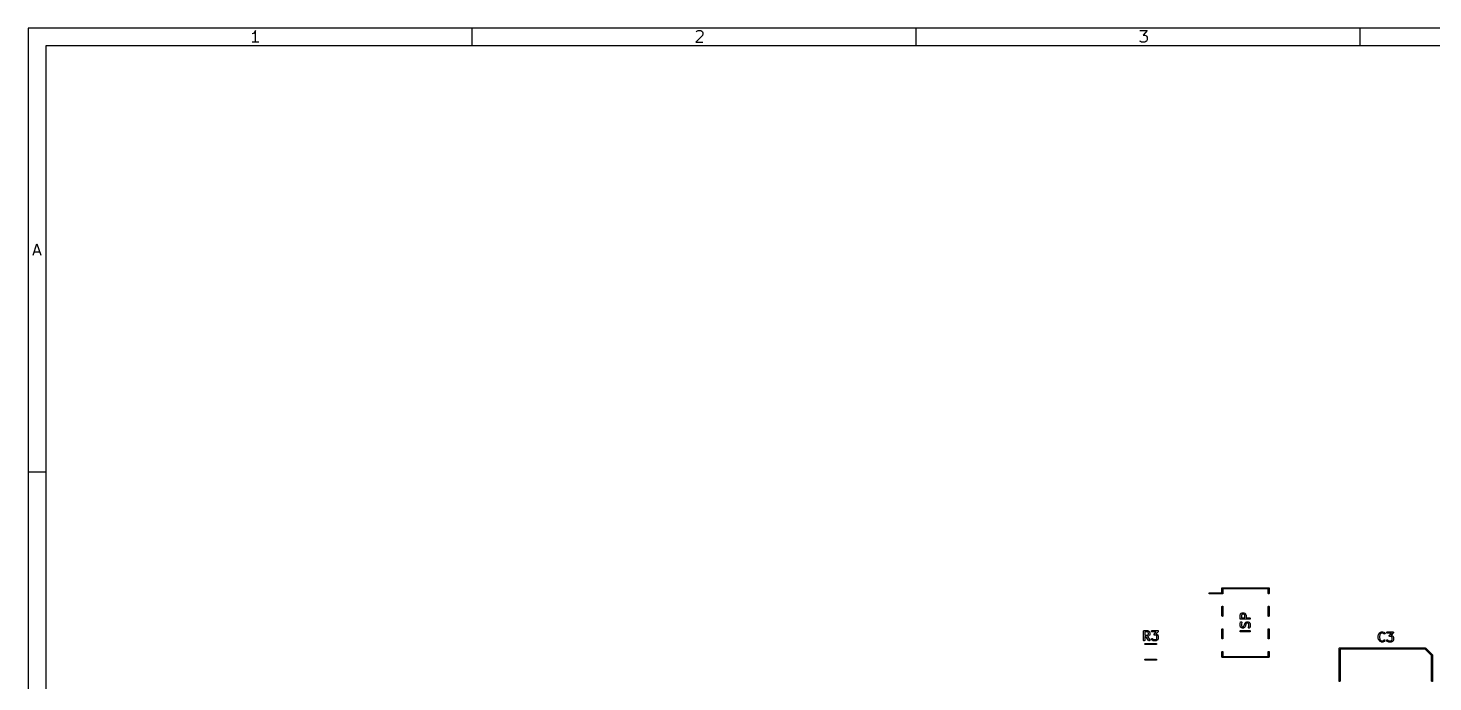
# Model space of a CAD drawing. Extents: x 10 to 287, y -200 to -10.
# Drawn here: x 10 to 168.2, y -83.6 to -10 of the extents above; entities that cross this region are included whole.
import ezdxf

# ---------------------------------------------------------------- set-up
doc = ezdxf.new("R2010")
doc.units = 0
doc.header["$MEASUREMENT"] = 0
doc.layers.add('BLACK', color=7, linetype='CONTINUOUS')

msp = doc.modelspace()

# ---------------------------------------------------------------- linework, layer by layer
at = {"layer": 'Black'}
for p, q in [((10, -10), (10, -200.007)), ((287.002, -10), (10, -10)), ((35.3714, -10.5976), (35.2476, -10.6595)), ((35.4952, -10.4738), (35.3714, -10.5976)), ((35.619, -10.2881), (35.4952, -10.4738)), ((35.619, -11.5881), (35.619, -10.2881)), ((60, -12), (60, -10)), ((85.9286, -10.8452), (85.1857, -11.5881)), ((85.2476, -10.4119), (85.3095, -10.35)), ((85.3095, -10.35), (85.4333, -10.2881)), ((85.4333, -10.2881), (85.7429, -10.2881)), ((85.7429, -10.2881), (85.8667, -10.35)), ((85.8667, -10.35), (85.9286, -10.4119)), ((85.9286, -10.4119), (85.9905, -10.5357)), ((85.9905, -10.6595), (85.9286, -10.8452)), ((85.9905, -10.5357), (85.9905, -10.6595)), ((110, -12), (110, -10)), ((135.186, -10.2881), (135.99, -10.2881)), ((135.99, -10.2881), (135.557, -10.7833)), ((135.557, -10.7833), (135.743, -10.7833)), ((135.743, -10.7833), (135.867, -10.8452)), ((135.867, -10.8452), (135.929, -10.9071)), ((135.929, -10.9071), (135.99, -11.031)), ((135.99, -11.031), (135.99, -11.3405)), ((160, -12), (160, -10)), ((12, -12), (12, -198.007)), ((285.002, -12), (12, -12)), ((35.9905, -11.5881), (35.2476, -11.5881)), ((85.1857, -11.5881), (85.9905, -11.5881)), ((135.248, -11.5262), (135.186, -11.4643)), ((135.371, -11.5881), (135.248, -11.5262)), ((135.743, -11.5881), (135.371, -11.5881)), ((135.867, -11.5262), (135.743, -11.5881)), ((135.929, -11.4643), (135.867, -11.5262)), ((135.99, -11.3405), (135.929, -11.4643)), ((10.5667, -35.5881), (11, -34.2881)), ((11, -34.2881), (11.4333, -35.5881)), ((10.6905, -35.2167), (11.3095, -35.2167)), ((10, -60), (12, -60)), ((142.982, -73.6516), (142.989, -73.632)), ((142.982, -73.6724), (142.982, -73.6516)), ((142.989, -73.692), (142.982, -73.6724)), ((142.989, -73.632), (143.002, -73.616)), ((143.002, -73.708), (142.989, -73.692)), ((143.002, -73.616), (143.02, -73.6056)), ((143.02, -73.7184), (143.002, -73.708)), ((143.02, -73.6056), (143.041, -73.602)), ((143.041, -73.722), (143.02, -73.7184)), ((143.041, -73.602), (144.421, -73.602)), ((144.481, -73.722), (143.041, -73.722)), ((144.421, -73.092), (144.422, -73.0868)), ((144.421, -73.602), (144.421, -73.092)), ((144.422, -73.0816), (144.424, -73.0767)), ((144.422, -73.0868), (144.422, -73.0816)), ((144.424, -73.0767), (144.425, -73.0715)), ((144.425, -73.0715), (144.427, -73.0669)), ((144.427, -73.0669), (144.429, -73.062)), ((144.429, -73.062), (144.432, -73.058)), ((144.432, -73.058), (144.435, -73.0534)), ((144.435, -73.0534), (144.439, -73.0501)), ((144.439, -73.0501), (144.442, -73.046)), ((144.442, -73.046), (144.447, -73.0434)), ((144.447, -73.0434), (144.451, -73.04)), ((144.451, -73.04), (144.456, -73.0382)), ((144.456, -73.0382), (144.46, -73.0356)), ((144.46, -73.0356), (144.466, -73.0347)), ((144.466, -73.0347), (144.471, -73.0329)), ((144.471, -73.0329), (144.476, -73.0329)), ((144.476, -73.0329), (144.481, -73.032)), ((144.481, -73.032), (149.681, -73.032)), ((144.486, -73.7211), (144.481, -73.722)), ((144.491, -73.7211), (144.486, -73.7211)), ((144.496, -73.7193), (144.491, -73.7211)), ((144.502, -73.7184), (144.496, -73.7193)), ((144.506, -73.7158), (144.502, -73.7184)), ((144.511, -73.714), (144.506, -73.7158)), ((144.515, -73.7106), (144.511, -73.714)), ((144.52, -73.708), (144.515, -73.7106)), ((144.523, -73.7039), (144.52, -73.708)), ((144.527, -73.7006), (144.523, -73.7039)), ((144.53, -73.696), (144.527, -73.7006)), ((144.533, -73.692), (144.53, -73.696)), ((144.535, -73.6871), (144.533, -73.692)), ((144.537, -73.6825), (144.535, -73.6871)), ((144.538, -73.6773), (144.537, -73.6825)), ((144.54, -73.6724), (144.538, -73.6773)), ((144.541, -73.662), (144.54, -73.6672)), ((144.54, -73.6672), (144.54, -73.6724)), ((149.621, -73.152), (144.541, -73.152)), ((144.541, -73.152), (144.541, -73.662)), ((149.621, -73.662), (149.621, -73.152)), ((149.625, -73.6825), (149.621, -73.662)), ((149.635, -73.7006), (149.625, -73.6825)), ((149.651, -73.714), (149.635, -73.7006)), ((149.671, -73.7211), (149.651, -73.714)), ((149.691, -73.7211), (149.671, -73.7211)), ((149.681, -73.032), (149.686, -73.0329)), ((149.686, -73.0329), (149.691, -73.0329)), ((149.691, -73.0329), (149.696, -73.0347)), ((149.711, -73.714), (149.691, -73.7211)), ((149.696, -73.0347), (149.702, -73.0356)), ((149.702, -73.0356), (149.706, -73.0382)), ((149.706, -73.0382), (149.711, -73.04)), ((149.711, -73.04), (149.715, -73.0434)), ((149.727, -73.7006), (149.711, -73.714)), ((149.715, -73.0434), (149.72, -73.046)), ((149.72, -73.046), (149.723, -73.0501)), ((149.723, -73.0501), (149.727, -73.0534)), ((149.727, -73.0534), (149.73, -73.058)), ((149.737, -73.6825), (149.727, -73.7006)), ((149.73, -73.058), (149.733, -73.062)), ((149.733, -73.062), (149.735, -73.0669)), ((149.735, -73.0669), (149.737, -73.0715)), ((149.737, -73.0715), (149.738, -73.0767)), ((149.741, -73.662), (149.737, -73.6825)), ((149.738, -73.0767), (149.74, -73.0816)), ((149.74, -73.0816), (149.74, -73.0868)), ((149.74, -73.0868), (149.741, -73.092)), ((149.741, -73.092), (149.741, -73.662)), ((144.421, -75.182), (144.425, -75.1615)), ((144.421, -76.202), (144.421, -75.182)), ((144.425, -75.1615), (144.435, -75.1434)), ((144.435, -75.1434), (144.451, -75.13)), ((144.451, -75.13), (144.471, -75.1229)), ((144.471, -75.1229), (144.491, -75.1229)), ((144.491, -75.1229), (144.511, -75.13)), ((144.511, -75.13), (144.527, -75.1434)), ((144.527, -75.1434), (144.537, -75.1615)), ((144.537, -75.1615), (144.541, -75.182)), ((144.541, -75.182), (144.541, -76.202)), ((146.585, -75.9259), (146.595, -75.9187)), ((146.595, -75.9187), (146.69, -75.8711)), ((146.69, -75.8711), (146.694, -75.8699)), ((146.694, -75.8699), (146.698, -75.8677)), ((146.698, -75.8677), (146.707, -75.8662)), ((146.707, -75.8662), (146.715, -75.8637)), ((146.715, -75.8637), (146.72, -75.8639)), ((146.72, -75.8639), (146.724, -75.8632)), ((146.724, -75.8632), (146.867, -75.8632)), ((146.867, -75.8632), (146.871, -75.8639)), ((146.871, -75.8639), (146.875, -75.8637)), ((146.875, -75.8637), (146.884, -75.8662)), ((146.884, -75.8662), (146.892, -75.8677)), ((146.892, -75.8677), (146.896, -75.8699)), ((146.896, -75.8699), (146.9, -75.8711)), ((146.9, -75.8711), (146.995, -75.9187)), ((146.995, -75.9187), (147.005, -75.9259)), ((149.621, -75.182), (149.625, -75.1615)), ((149.621, -76.202), (149.621, -75.182)), ((149.625, -75.1615), (149.635, -75.1434)), ((149.635, -75.1434), (149.651, -75.13)), ((149.651, -75.13), (149.671, -75.1229)), ((149.671, -75.1229), (149.691, -75.1229)), ((149.691, -75.1229), (149.711, -75.13)), ((149.711, -75.13), (149.727, -75.1434)), ((149.727, -75.1434), (149.737, -75.1615)), ((149.737, -75.1615), (149.741, -75.182)), ((149.741, -75.182), (149.741, -76.202)), ((144.425, -76.2225), (144.421, -76.202)), ((144.435, -76.2406), (144.425, -76.2225)), ((144.451, -76.254), (144.435, -76.2406)), ((144.471, -76.2611), (144.451, -76.254)), ((144.491, -76.2611), (144.471, -76.2611)), ((144.511, -76.254), (144.491, -76.2611)), ((144.527, -76.2406), (144.511, -76.254)), ((144.537, -76.2225), (144.527, -76.2406)), ((144.541, -76.202), (144.537, -76.2225)), ((146.458, -76.1287), (146.459, -76.1244)), ((146.458, -76.5096), (146.458, -76.1287)), ((146.46, -76.5161), (146.458, -76.5096)), ((146.458, -77.081), (146.46, -77.0692)), ((146.458, -77.3191), (146.458, -77.081)), ((146.459, -77.3234), (146.458, -77.3191)), ((146.459, -76.1201), (146.461, -76.1117)), ((146.459, -76.1244), (146.459, -76.1201)), ((146.459, -77.3277), (146.459, -77.3234)), ((146.461, -77.3361), (146.459, -77.3277)), ((146.46, -76.5226), (146.46, -76.5161)), ((146.462, -76.5288), (146.46, -76.5226)), ((146.46, -77.0692), (146.462, -77.0573)), ((146.461, -76.1117), (146.463, -76.103)), ((146.463, -77.3448), (146.461, -77.3361)), ((146.463, -76.5353), (146.462, -76.5288)), ((146.462, -77.0573), (146.51, -76.9145)), ((146.463, -76.103), (146.465, -76.0993)), ((146.466, -76.541), (146.463, -76.5353)), ((146.465, -77.3485), (146.463, -77.3448)), ((146.465, -76.0993), (146.466, -76.0951)), ((146.466, -77.3527), (146.465, -77.3485)), ((146.466, -76.0951), (146.514, -75.9999)), ((146.468, -76.5471), (146.466, -76.541)), ((146.514, -77.4479), (146.466, -77.3527)), ((146.473, -76.5521), (146.468, -76.5471)), ((146.476, -76.5578), (146.473, -76.5521)), ((146.481, -76.562), (146.476, -76.5578)), ((146.485, -76.5671), (146.481, -76.562)), ((146.491, -76.5704), (146.485, -76.5671)), ((146.496, -76.5746), (146.491, -76.5704)), ((146.502, -76.5768), (146.496, -76.5746)), ((146.508, -76.5801), (146.502, -76.5768)), ((146.514, -76.5812), (146.508, -76.5801)), ((146.51, -76.9145), (146.522, -76.8916)), ((146.514, -75.9999), (146.521, -75.9902)), ((146.52, -76.5835), (146.514, -76.5812)), ((146.521, -77.4576), (146.514, -77.4479)), ((146.527, -76.5835), (146.52, -76.5835)), ((146.521, -75.9902), (146.528, -75.9804)), ((146.528, -77.4674), (146.521, -77.4576)), ((146.522, -76.8916), (146.542, -76.8743)), ((146.533, -76.5846), (146.527, -76.5835)), ((146.528, -75.9804), (146.576, -75.9328)), ((146.576, -77.515), (146.528, -77.4674)), ((147.533, -76.5846), (146.533, -76.5846)), ((146.542, -76.8743), (146.566, -76.8647)), ((146.566, -76.8647), (146.592, -76.864)), ((146.576, -75.9328), (146.585, -75.9259)), ((146.592, -76.864), (146.617, -76.8722)), ((146.643, -76.0779), (146.608, -76.1464)), ((146.608, -76.1464), (146.608, -76.4346)), ((146.608, -76.4346), (146.982, -76.4346)), ((146.652, -76.9619), (146.608, -77.0932)), ((146.608, -77.0932), (146.608, -77.3014)), ((146.608, -77.3014), (146.643, -77.37)), ((146.617, -76.8722), (146.637, -76.8884)), ((146.637, -76.8884), (146.651, -76.9106)), ((146.673, -76.0474), (146.643, -76.0779)), ((146.643, -77.37), (146.673, -77.4004)), ((146.651, -76.9106), (146.656, -76.9361)), ((146.656, -76.9361), (146.652, -76.9619)), ((146.742, -76.0132), (146.673, -76.0474)), ((146.673, -77.4004), (146.742, -77.4346)), ((146.849, -76.0132), (146.742, -76.0132)), ((146.742, -77.4346), (146.801, -77.4346)), ((146.801, -77.4346), (146.87, -77.4004)), ((146.918, -76.0474), (146.849, -76.0132)), ((146.87, -77.4004), (146.9, -77.37)), ((146.9, -77.37), (146.939, -77.293)), ((146.948, -76.0779), (146.918, -76.0474)), ((146.939, -77.293), (146.984, -77.1105)), ((146.982, -76.1464), (146.948, -76.0779)), ((147.015, -77.4674), (146.967, -77.515)), ((146.982, -76.4346), (146.982, -76.1464)), ((146.984, -77.1105), (146.988, -77.103)), ((146.988, -77.103), (146.99, -77.0951)), ((146.99, -77.0951), (147.038, -76.9999)), ((147.005, -75.9259), (147.015, -75.9328)), ((147.015, -75.9328), (147.063, -75.9804)), ((147.022, -77.4576), (147.015, -77.4674)), ((147.029, -77.4479), (147.022, -77.4576)), ((147.077, -77.3527), (147.029, -77.4479)), ((147.038, -76.9999), (147.045, -76.9902)), ((147.045, -76.9902), (147.052, -76.9804)), ((147.052, -76.9804), (147.099, -76.9328)), ((147.063, -75.9804), (147.069, -75.9902)), ((147.069, -75.9902), (147.077, -75.9999)), ((147.077, -75.9999), (147.124, -76.0951)), ((147.079, -77.3448), (147.077, -77.3527)), ((147.082, -77.3373), (147.079, -77.3448)), ((147.128, -77.1548), (147.082, -77.3373)), ((147.099, -76.9328), (147.109, -76.9259)), ((147.109, -76.9259), (147.119, -76.9187)), ((147.119, -76.9187), (147.214, -76.8711)), ((147.124, -76.0951), (147.126, -76.0993)), ((147.126, -76.0993), (147.128, -76.103)), ((147.128, -76.103), (147.129, -76.1117)), ((147.166, -77.0779), (147.128, -77.1548)), ((147.129, -76.1117), (147.132, -76.1201)), ((147.132, -76.1201), (147.131, -76.1244)), ((147.131, -76.1244), (147.132, -76.1287)), ((147.132, -76.1287), (147.132, -76.4346)), ((147.132, -76.4346), (147.533, -76.4346)), ((147.197, -77.0474), (147.166, -77.0779)), ((147.265, -77.0132), (147.197, -77.0474)), ((147.214, -76.8711), (147.218, -76.8699)), ((147.218, -76.8699), (147.222, -76.8677)), ((147.222, -76.8677), (147.231, -76.8662)), ((147.231, -76.8662), (147.239, -76.8637)), ((147.239, -76.8637), (147.243, -76.8639)), ((147.243, -76.8639), (147.248, -76.8632)), ((147.248, -76.8632), (147.343, -76.8632)), ((147.325, -77.0132), (147.265, -77.0132)), ((147.394, -77.0474), (147.325, -77.0132)), ((147.343, -76.8632), (147.347, -76.8639)), ((147.347, -76.8639), (147.351, -76.8637)), ((147.351, -76.8637), (147.36, -76.8662)), ((147.36, -76.8662), (147.369, -76.8677)), ((147.369, -76.8677), (147.372, -76.8699)), ((147.372, -76.8699), (147.376, -76.8711)), ((147.376, -76.8711), (147.472, -76.9187)), ((147.424, -77.0779), (147.394, -77.0474)), ((147.411, -77.5117), (147.415, -77.4859)), ((147.415, -77.4859), (147.458, -77.3546)), ((147.458, -77.1464), (147.424, -77.0779)), ((147.458, -77.3546), (147.458, -77.1464)), ((147.472, -76.9187), (147.481, -76.9259)), ((147.481, -76.9259), (147.491, -76.9328)), ((147.491, -76.9328), (147.539, -76.9804)), ((147.533, -76.4346), (147.559, -76.4391)), ((147.559, -76.5801), (147.533, -76.5846)), ((147.539, -76.9804), (147.546, -76.9902)), ((147.546, -76.9902), (147.553, -76.9999)), ((147.553, -76.9999), (147.6, -77.0951)), ((147.605, -77.3905), (147.557, -77.5333)), ((147.559, -76.4391), (147.582, -76.4522)), ((147.582, -76.5671), (147.559, -76.5801)), ((147.582, -76.4522), (147.598, -76.4721)), ((147.598, -76.5471), (147.582, -76.5671)), ((147.598, -76.4721), (147.607, -76.4966)), ((147.607, -76.5226), (147.598, -76.5471)), ((147.6, -77.0951), (147.602, -77.0993)), ((147.602, -77.0993), (147.604, -77.103)), ((147.604, -77.103), (147.605, -77.1117)), ((147.605, -77.1117), (147.608, -77.1201)), ((147.606, -77.3786), (147.605, -77.3905)), ((147.608, -77.3668), (147.606, -77.3786)), ((147.607, -76.4966), (147.607, -76.5226)), ((147.608, -77.1201), (147.608, -77.1244)), ((147.608, -77.1244), (147.608, -77.1287)), ((147.608, -77.1287), (147.608, -77.3668)), ((149.625, -76.2225), (149.621, -76.202)), ((149.635, -76.2406), (149.625, -76.2225)), ((149.651, -76.254), (149.635, -76.2406)), ((149.671, -76.2611), (149.651, -76.254)), ((149.691, -76.2611), (149.671, -76.2611)), ((149.711, -76.254), (149.691, -76.2611)), ((149.727, -76.2406), (149.711, -76.254)), ((149.737, -76.2225), (149.727, -76.2406)), ((149.741, -76.202), (149.737, -76.2225)), ((135.585, -77.9384), (135.586, -77.9319)), ((135.585, -78.9384), (135.585, -77.9384)), ((135.589, -78.964), (135.585, -78.9384)), ((135.586, -77.9254), (135.588, -77.9192)), ((135.586, -77.9319), (135.586, -77.9254)), ((135.588, -77.9192), (135.589, -77.9127)), ((135.589, -77.9127), (135.593, -77.907)), ((135.602, -78.9866), (135.589, -78.964)), ((135.593, -77.907), (135.595, -77.9009)), ((135.595, -77.9009), (135.599, -77.8959)), ((135.599, -77.8959), (135.602, -77.8902)), ((135.602, -77.8902), (135.607, -77.886)), ((135.622, -79.0033), (135.602, -78.9866)), ((135.607, -77.886), (135.612, -77.8809)), ((135.612, -77.8809), (135.617, -77.8776)), ((135.617, -77.8776), (135.622, -77.8734)), ((135.622, -77.8734), (135.629, -77.8712)), ((135.647, -79.0122), (135.622, -79.0033)), ((135.629, -77.8712), (135.634, -77.8679)), ((135.634, -77.8679), (135.641, -77.8668)), ((135.641, -77.8668), (135.647, -77.8645)), ((135.647, -77.8645), (135.653, -77.8645)), ((135.673, -79.0122), (135.647, -79.0122)), ((135.653, -77.8645), (135.66, -77.8634)), ((135.66, -77.8634), (136.041, -77.8634)), ((135.697, -79.0033), (135.673, -79.0122)), ((135.717, -78.9866), (135.697, -79.0033)), ((135.73, -78.964), (135.717, -78.9866)), ((135.735, -78.9384), (135.73, -78.964)), ((135.735, -78.0134), (135.735, -78.3872)), ((136.023, -78.0134), (135.735, -78.0134)), ((135.735, -78.3872), (136.023, -78.3872)), ((135.859, -78.5372), (135.735, -78.5372)), ((135.735, -78.5372), (135.735, -78.9384)), ((136.17, -78.9814), (135.859, -78.5372)), ((136.092, -78.0476), (136.023, -78.0134)), ((136.023, -78.3872), (136.092, -78.3529)), ((136.041, -77.8634), (136.045, -77.8641)), ((136.045, -78.5364), (136.042, -78.537)), ((136.042, -78.537), (136.293, -78.8954)), ((136.045, -77.8641), (136.049, -77.8639)), ((136.049, -78.5367), (136.045, -78.5364)), ((136.049, -77.8639), (136.058, -77.8664)), ((136.058, -78.5342), (136.049, -78.5367)), ((136.058, -77.8664), (136.067, -77.8679)), ((136.067, -78.5327), (136.058, -78.5342)), ((136.067, -77.8679), (136.07, -77.8701)), ((136.07, -78.5305), (136.067, -78.5327)), ((136.07, -77.8701), (136.074, -77.8713)), ((136.074, -78.5293), (136.07, -78.5305)), ((136.074, -77.8713), (136.17, -77.9189)), ((136.17, -78.4817), (136.074, -78.5293)), ((136.122, -78.078), (136.092, -78.0476)), ((136.092, -78.3529), (136.122, -78.3225)), ((136.156, -78.1466), (136.122, -78.078)), ((136.122, -78.3225), (136.156, -78.254)), ((136.156, -78.254), (136.156, -78.1466)), ((136.17, -77.9189), (136.179, -77.9261)), ((136.179, -78.4745), (136.17, -78.4817)), ((136.188, -78.9998), (136.17, -78.9814)), ((136.179, -77.9261), (136.189, -77.933)), ((136.189, -78.4676), (136.179, -78.4745)), ((136.212, -79.0108), (136.188, -78.9998)), ((136.189, -77.933), (136.237, -77.9806)), ((136.237, -78.42), (136.189, -78.4676)), ((136.238, -79.0131), (136.212, -79.0108)), ((136.237, -77.9806), (136.244, -77.9904)), ((136.244, -78.4102), (136.237, -78.42)), ((136.263, -79.0064), (136.238, -79.0131)), ((136.244, -77.9904), (136.251, -78.0001)), ((136.251, -78.4005), (136.244, -78.4102)), ((136.251, -78.0001), (136.298, -78.0953)), ((136.298, -78.3053), (136.251, -78.4005)), ((136.284, -78.9914), (136.263, -79.0064)), ((136.299, -78.9701), (136.284, -78.9914)), ((136.293, -78.8954), (136.304, -78.919)), ((136.298, -78.0953), (136.3, -78.0995)), ((136.3, -78.3011), (136.298, -78.3053)), ((136.306, -78.9449), (136.299, -78.9701)), ((136.3, -78.0995), (136.302, -78.1032)), ((136.302, -78.2974), (136.3, -78.3011)), ((136.302, -78.1032), (136.303, -78.1119)), ((136.303, -78.2887), (136.302, -78.2974)), ((136.303, -78.1119), (136.306, -78.1203)), ((136.306, -78.2803), (136.303, -78.2887)), ((136.304, -78.919), (136.306, -78.9449)), ((136.306, -78.1203), (136.306, -78.1246)), ((136.306, -78.1246), (136.306, -78.1289)), ((136.306, -78.1289), (136.306, -78.2717)), ((136.306, -78.2717), (136.306, -78.276)), ((136.306, -78.276), (136.306, -78.2803)), ((136.49, -78.8497), (136.492, -78.8237)), ((136.497, -78.8748), (136.49, -78.8497)), ((136.491, -77.9254), (136.5, -77.9009)), ((136.491, -77.9514), (136.491, -77.9254)), ((136.5, -77.9759), (136.491, -77.9514)), ((136.492, -78.8237), (136.503, -78.8001)), ((136.512, -78.8962), (136.497, -78.8748)), ((136.5, -77.9009), (136.516, -77.8809)), ((136.516, -77.9958), (136.5, -77.9759)), ((136.503, -78.8001), (136.522, -78.7817)), ((136.559, -78.9438), (136.512, -78.8962)), ((136.516, -77.8809), (136.539, -77.8679)), ((136.539, -78.0089), (136.516, -77.9958)), ((136.522, -78.7817), (136.545, -78.7707)), ((136.539, -77.8679), (136.565, -77.8634)), ((136.565, -78.0134), (136.539, -78.0089)), ((136.545, -78.7707), (136.571, -78.7684)), ((136.569, -78.9507), (136.559, -78.9438)), ((136.565, -77.8634), (137.184, -77.8634)), ((137.018, -78.0134), (136.565, -78.0134)), ((136.579, -78.9578), (136.569, -78.9507)), ((136.571, -78.7684), (136.596, -78.7752)), ((136.674, -79.0055), (136.579, -78.9578)), ((136.596, -78.7752), (136.618, -78.7901)), ((136.618, -78.7901), (136.657, -78.8291)), ((136.657, -78.8291), (136.725, -78.8634)), ((136.678, -79.0067), (136.674, -79.0055)), ((136.682, -79.0089), (136.678, -79.0067)), ((136.691, -79.0104), (136.682, -79.0089)), ((136.699, -79.0129), (136.691, -79.0104)), ((136.703, -79.0126), (136.699, -79.0129)), ((136.708, -79.0134), (136.703, -79.0126)), ((136.993, -79.0134), (136.708, -79.0134)), ((136.725, -78.8634), (136.976, -78.8634)), ((136.775, -78.3178), (136.777, -78.3121)), ((136.777, -78.325), (136.775, -78.3178)), ((136.777, -78.3063), (136.779, -78.2994)), ((136.777, -78.3121), (136.777, -78.3063)), ((136.777, -78.3324), (136.777, -78.325)), ((136.779, -78.3378), (136.777, -78.3324)), ((136.779, -78.2994), (136.78, -78.2922)), ((136.779, -78.3435), (136.779, -78.3378)), ((136.783, -78.3499), (136.779, -78.3435)), ((136.78, -78.2922), (136.783, -78.2873)), ((136.783, -78.2873), (136.785, -78.2818)), ((136.785, -78.3568), (136.783, -78.3499)), ((136.785, -78.2818), (136.79, -78.2762)), ((136.789, -78.3613), (136.785, -78.3568)), ((136.792, -78.3663), (136.789, -78.3613)), ((136.79, -78.2762), (136.794, -78.2699)), ((136.797, -78.3712), (136.792, -78.3663)), ((136.794, -78.2699), (137.018, -78.0134)), ((136.802, -78.3768), (136.797, -78.3712)), ((136.807, -78.3797), (136.802, -78.3768)), ((136.812, -78.3835), (136.807, -78.3797)), ((136.818, -78.3861), (136.812, -78.3835)), ((136.825, -78.3898), (136.818, -78.3861)), ((136.83, -78.3908), (136.825, -78.3898)), ((136.836, -78.3929), (136.83, -78.3908)), ((136.843, -78.3931), (136.836, -78.3929)), ((136.85, -78.3943), (136.843, -78.3931)), ((136.976, -78.3943), (136.85, -78.3943)), ((137.044, -78.4286), (136.976, -78.3943)), ((136.976, -78.8634), (137.044, -78.8291)), ((136.997, -79.0126), (136.993, -79.0134)), ((137.002, -79.0129), (136.997, -79.0126)), ((137.01, -79.0104), (137.002, -79.0129)), ((137.019, -79.0089), (137.01, -79.0104)), ((137.24, -77.9878), (137.013, -78.2478)), ((137.013, -78.2478), (137.019, -78.2489)), ((137.019, -78.2489), (137.023, -78.251)), ((137.023, -79.0067), (137.019, -79.0089)), ((137.023, -78.251), (137.027, -78.2523)), ((137.027, -79.0055), (137.023, -79.0067)), ((137.027, -78.2523), (137.122, -78.2999)), ((137.122, -78.9578), (137.027, -79.0055)), ((137.074, -78.459), (137.044, -78.4286)), ((137.044, -78.8291), (137.074, -78.7987)), ((137.109, -78.5275), (137.074, -78.459)), ((137.074, -78.7987), (137.109, -78.7302)), ((137.109, -78.7302), (137.109, -78.5275)), ((137.122, -78.2999), (137.132, -78.307)), ((137.132, -78.9507), (137.122, -78.9578)), ((137.132, -78.307), (137.142, -78.3139)), ((137.142, -78.9438), (137.132, -78.9507)), ((137.142, -78.3139), (137.189, -78.3615)), ((137.189, -78.8962), (137.142, -78.9438)), ((137.184, -77.8634), (137.191, -77.8647)), ((137.189, -78.3615), (137.196, -78.3714)), ((137.196, -78.8863), (137.189, -78.8962)), ((137.191, -77.8647), (137.198, -77.8648)), ((137.196, -78.3714), (137.203, -78.381)), ((137.203, -78.8767), (137.196, -78.8863)), ((137.198, -77.8648), (137.204, -77.8669)), ((137.203, -78.381), (137.251, -78.4763)), ((137.251, -78.7814), (137.203, -78.8767)), ((137.204, -77.8669), (137.209, -77.8679)), ((137.209, -77.8679), (137.216, -77.8716)), ((137.216, -77.8716), (137.223, -77.8742)), ((137.223, -77.8742), (137.227, -77.878)), ((137.227, -77.878), (137.232, -77.8809)), ((137.232, -77.8809), (137.237, -77.8865)), ((137.237, -77.8865), (137.242, -77.8914)), ((137.244, -77.9815), (137.24, -77.9878)), ((137.242, -77.8914), (137.245, -77.8964)), ((137.249, -77.9759), (137.244, -77.9815)), ((137.245, -77.8964), (137.249, -77.9009)), ((137.249, -77.9009), (137.251, -77.9078)), ((137.251, -77.9704), (137.249, -77.9759)), ((137.251, -77.9078), (137.255, -77.9142)), ((137.254, -77.9655), (137.251, -77.9704)), ((137.251, -78.4763), (137.252, -78.4804)), ((137.252, -78.7773), (137.251, -78.7814)), ((137.252, -78.4804), (137.254, -78.4842)), ((137.254, -78.7736), (137.252, -78.7773)), ((137.255, -77.9583), (137.254, -77.9655)), ((137.254, -78.4842), (137.256, -78.4928)), ((137.256, -78.7649), (137.254, -78.7736)), ((137.255, -77.9142), (137.256, -77.9199)), ((137.258, -77.9514), (137.255, -77.9583)), ((137.256, -77.9199), (137.258, -77.9254)), ((137.256, -78.4928), (137.258, -78.5012)), ((137.258, -78.7565), (137.256, -78.7649)), ((137.258, -77.9254), (137.258, -77.9327)), ((137.258, -77.9327), (137.259, -77.9399)), ((137.259, -77.9399), (137.258, -77.9456)), ((137.258, -77.9456), (137.258, -77.9514)), ((137.258, -78.5012), (137.258, -78.5056)), ((137.258, -78.5056), (137.259, -78.5098)), ((137.259, -78.7479), (137.258, -78.7522)), ((137.258, -78.7522), (137.258, -78.7565)), ((137.259, -78.5098), (137.259, -78.7479)), ((144.421, -77.722), (144.425, -77.7015)), ((144.421, -78.742), (144.421, -77.722)), ((144.425, -78.7625), (144.421, -78.742)), ((144.425, -77.7015), (144.435, -77.6834)), ((144.435, -78.7806), (144.425, -78.7625)), ((144.435, -77.6834), (144.451, -77.67)), ((144.451, -78.794), (144.435, -78.7806)), ((144.451, -77.67), (144.471, -77.6629)), ((144.471, -78.8011), (144.451, -78.794)), ((144.471, -77.6629), (144.491, -77.6629)), ((144.491, -78.8011), (144.471, -78.8011)), ((144.491, -77.6629), (144.511, -77.67)), ((144.511, -78.794), (144.491, -78.8011)), ((144.511, -77.67), (144.527, -77.6834)), ((144.527, -78.7806), (144.511, -78.794)), ((144.527, -77.6834), (144.537, -77.7015)), ((144.537, -78.7625), (144.527, -78.7806)), ((144.537, -77.7015), (144.541, -77.722)), ((144.541, -78.742), (144.537, -78.7625)), ((144.541, -77.722), (144.541, -78.742)), ((146.46, -77.9252), (146.468, -77.9007)), ((146.46, -77.9512), (146.46, -77.9252)), ((146.468, -77.9757), (146.46, -77.9512)), ((146.468, -77.9007), (146.485, -77.8807)), ((146.485, -77.9956), (146.468, -77.9757)), ((146.485, -77.8807), (146.508, -77.8677)), ((146.508, -78.0087), (146.485, -77.9956)), ((146.508, -77.8677), (146.533, -77.8632)), ((146.533, -78.0132), (146.508, -78.0087)), ((146.533, -77.8632), (147.533, -77.8632)), ((147.533, -78.0132), (146.533, -78.0132)), ((146.585, -77.5219), (146.576, -77.515)), ((146.595, -77.5291), (146.585, -77.5219)), ((146.69, -77.5767), (146.595, -77.5291)), ((146.694, -77.5779), (146.69, -77.5767)), ((146.698, -77.5801), (146.694, -77.5779)), ((146.707, -77.5816), (146.698, -77.5801)), ((146.715, -77.5841), (146.707, -77.5816)), ((146.72, -77.5839), (146.715, -77.5841)), ((146.724, -77.5846), (146.72, -77.5839)), ((146.819, -77.5846), (146.724, -77.5846)), ((146.823, -77.5839), (146.819, -77.5846)), ((146.828, -77.5841), (146.823, -77.5839)), ((146.836, -77.5816), (146.828, -77.5841)), ((146.845, -77.5801), (146.836, -77.5816)), ((146.848, -77.5779), (146.845, -77.5801)), ((146.853, -77.5767), (146.848, -77.5779)), ((146.948, -77.5291), (146.853, -77.5767)), ((146.958, -77.5219), (146.948, -77.5291)), ((146.967, -77.515), (146.958, -77.5219)), ((147.416, -77.5372), (147.411, -77.5117)), ((147.43, -77.5594), (147.416, -77.5372)), ((147.45, -77.5756), (147.43, -77.5594)), ((147.475, -77.5838), (147.45, -77.5756)), ((147.501, -77.5831), (147.475, -77.5838)), ((147.525, -77.5735), (147.501, -77.5831)), ((147.545, -77.5562), (147.525, -77.5735)), ((147.533, -77.8632), (147.559, -77.8677)), ((147.559, -78.0087), (147.533, -78.0132)), ((147.557, -77.5333), (147.545, -77.5562)), ((147.559, -77.8677), (147.582, -77.8807)), ((147.582, -77.9956), (147.559, -78.0087)), ((147.582, -77.8807), (147.598, -77.9007)), ((147.598, -77.9757), (147.582, -77.9956)), ((147.598, -77.9007), (147.607, -77.9252)), ((147.607, -77.9512), (147.598, -77.9757)), ((147.607, -77.9252), (147.607, -77.9512)), ((149.621, -77.722), (149.625, -77.7015)), ((149.621, -78.742), (149.621, -77.722)), ((149.625, -78.7625), (149.621, -78.742)), ((149.625, -77.7015), (149.635, -77.6834)), ((149.635, -78.7806), (149.625, -78.7625)), ((149.635, -77.6834), (149.651, -77.67)), ((149.651, -78.794), (149.635, -78.7806)), ((149.651, -77.67), (149.671, -77.6629)), ((149.671, -78.8011), (149.651, -78.794)), ((149.671, -77.6629), (149.691, -77.6629)), ((149.691, -78.8011), (149.671, -78.8011)), ((149.691, -77.6629), (149.711, -77.67)), ((149.711, -78.794), (149.691, -78.8011)), ((149.711, -77.67), (149.727, -77.6834)), ((149.727, -78.7806), (149.711, -78.794)), ((149.727, -77.6834), (149.737, -77.7015)), ((149.737, -78.7625), (149.727, -78.7806)), ((149.737, -77.7015), (149.741, -77.722)), ((149.741, -78.742), (149.737, -78.7625)), ((149.741, -77.722), (149.741, -78.742)), ((162.017, -78.511), (162.019, -78.5019)), ((162.017, -78.6538), (162.017, -78.511)), ((162.019, -78.6628), (162.017, -78.6538)), ((162.019, -78.5019), (162.02, -78.4928)), ((162.02, -78.672), (162.019, -78.6628)), ((162.02, -78.4928), (162.067, -78.3023)), ((162.067, -78.8625), (162.02, -78.672)), ((162.067, -78.3023), (162.07, -78.2948)), ((162.07, -78.87), (162.067, -78.8625)), ((162.07, -78.2948), (162.073, -78.2869)), ((162.073, -78.8778), (162.07, -78.87)), ((162.073, -78.2869), (162.12, -78.1917)), ((162.12, -78.9731), (162.073, -78.8778)), ((162.12, -78.1917), (162.128, -78.182)), ((162.128, -78.9827), (162.12, -78.9731)), ((162.128, -78.182), (162.134, -78.1722)), ((162.134, -78.9926), (162.128, -78.9827)), ((162.134, -78.1722), (162.23, -78.077)), ((162.23, -79.0878), (162.134, -78.9926)), ((162.211, -78.3467), (162.167, -78.5202)), ((162.167, -78.5202), (162.167, -78.6446)), ((162.167, -78.6446), (162.211, -78.8181)), ((162.249, -78.2697), (162.211, -78.3467)), ((162.211, -78.8181), (162.249, -78.8951)), ((162.23, -78.077), (162.233, -78.0745)), ((162.233, -78.0745), (162.236, -78.0713)), ((162.236, -78.0713), (162.244, -78.0671)), ((162.244, -78.0671), (162.251, -78.062)), ((162.323, -78.1956), (162.249, -78.2697)), ((162.249, -78.8951), (162.323, -78.9692)), ((162.251, -78.062), (162.255, -78.0609)), ((162.255, -78.0609), (162.259, -78.0588)), ((162.259, -78.0588), (162.402, -78.0112)), ((162.438, -78.1574), (162.323, -78.1956)), ((162.323, -78.9692), (162.438, -79.0074)), ((162.402, -78.0112), (162.414, -78.0095)), ((162.414, -78.0095), (162.426, -78.0074)), ((162.426, -78.0074), (162.521, -78.0074)), ((162.509, -78.1574), (162.438, -78.1574)), ((162.438, -79.0074), (162.509, -79.0074)), ((162.623, -78.1956), (162.509, -78.1574)), ((162.509, -79.0074), (162.623, -78.9692)), ((162.521, -78.0074), (162.533, -78.0095)), ((162.533, -78.0095), (162.545, -78.0112)), ((162.545, -78.0112), (162.687, -78.0588)), ((162.658, -78.2307), (162.623, -78.1956)), ((162.623, -78.9692), (162.658, -78.9341)), ((162.68, -78.2456), (162.658, -78.2307)), ((162.658, -78.9341), (162.68, -78.9192)), ((162.705, -78.2523), (162.68, -78.2456)), ((162.68, -78.9192), (162.705, -78.9124)), ((162.687, -78.0588), (162.691, -78.0609)), ((162.691, -78.0609), (162.695, -78.062)), ((162.695, -78.062), (162.703, -78.0671)), ((162.703, -78.0671), (162.71, -78.0713)), ((162.731, -78.2501), (162.705, -78.2523)), ((162.705, -78.9124), (162.731, -78.9147)), ((162.71, -78.0713), (162.713, -78.0745)), ((162.713, -78.0745), (162.717, -78.077)), ((162.717, -78.077), (162.764, -78.1246)), ((162.764, -79.0402), (162.717, -79.0878)), ((162.754, -78.2391), (162.731, -78.2501)), ((162.731, -78.9147), (162.754, -78.9257)), ((162.773, -78.2206), (162.754, -78.2391)), ((162.754, -78.9257), (162.773, -78.9441)), ((162.764, -78.1246), (162.779, -78.1459)), ((162.779, -79.0188), (162.764, -79.0402)), ((162.784, -78.197), (162.773, -78.2206)), ((162.773, -78.9441), (162.784, -78.9677)), ((162.779, -78.1459), (162.786, -78.1711)), ((162.786, -78.9937), (162.779, -79.0188)), ((162.786, -78.1711), (162.784, -78.197)), ((162.784, -78.9677), (162.786, -78.9937)), ((162.97, -78.9937), (162.972, -78.9677)), ((162.977, -79.0188), (162.97, -78.9937)), ((162.971, -78.0694), (162.98, -78.0449)), ((162.971, -78.0954), (162.971, -78.0694)), ((162.98, -78.1199), (162.971, -78.0954)), ((162.972, -78.9677), (162.983, -78.9441)), ((162.992, -79.0402), (162.977, -79.0188)), ((162.98, -78.0449), (162.996, -78.0249)), ((162.996, -78.1398), (162.98, -78.1199)), ((162.983, -78.9441), (163.002, -78.9257)), ((163.039, -79.0878), (162.992, -79.0402)), ((162.996, -78.0249), (163.019, -78.0119)), ((163.019, -78.1529), (162.996, -78.1398)), ((163.002, -78.9257), (163.025, -78.9147)), ((163.019, -78.0119), (163.045, -78.0074)), ((163.045, -78.1574), (163.019, -78.1529)), ((163.025, -78.9147), (163.051, -78.9124)), ((163.045, -78.0074), (163.664, -78.0074)), ((163.498, -78.1574), (163.045, -78.1574)), ((163.051, -78.9124), (163.076, -78.9192)), ((163.076, -78.9192), (163.098, -78.9341)), ((163.098, -78.9341), (163.137, -78.9731)), ((163.137, -78.9731), (163.205, -79.0074)), ((163.205, -79.0074), (163.456, -79.0074)), ((163.255, -78.4618), (163.257, -78.4561)), ((163.257, -78.469), (163.255, -78.4618)), ((163.257, -78.4503), (163.259, -78.4434)), ((163.257, -78.4561), (163.257, -78.4503)), ((163.257, -78.4764), (163.257, -78.469)), ((163.259, -78.4818), (163.257, -78.4764)), ((163.259, -78.4434), (163.26, -78.4362)), ((163.259, -78.4875), (163.259, -78.4818)), ((163.263, -78.4939), (163.259, -78.4875)), ((163.26, -78.4362), (163.263, -78.4313)), ((163.263, -78.4313), (163.265, -78.4258)), ((163.265, -78.5008), (163.263, -78.4939)), ((163.265, -78.4258), (163.27, -78.4202)), ((163.269, -78.5053), (163.265, -78.5008)), ((163.272, -78.5103), (163.269, -78.5053)), ((163.27, -78.4202), (163.274, -78.4139)), ((163.277, -78.5152), (163.272, -78.5103)), ((163.274, -78.4139), (163.498, -78.1574)), ((163.282, -78.5208), (163.277, -78.5152)), ((163.287, -78.5237), (163.282, -78.5208)), ((163.292, -78.5275), (163.287, -78.5237)), ((163.298, -78.5301), (163.292, -78.5275)), ((163.305, -78.5338), (163.298, -78.5301)), ((163.31, -78.5348), (163.305, -78.5338)), ((163.316, -78.5369), (163.31, -78.5348)), ((163.323, -78.5371), (163.316, -78.5369)), ((163.33, -78.5383), (163.323, -78.5371)), ((163.456, -78.5383), (163.33, -78.5383)), ((163.524, -78.5726), (163.456, -78.5383)), ((163.456, -79.0074), (163.524, -78.9731)), ((163.72, -78.1318), (163.493, -78.3918)), ((163.493, -78.3918), (163.499, -78.3929)), ((163.499, -78.3929), (163.503, -78.395)), ((163.503, -78.395), (163.507, -78.3963)), ((163.507, -78.3963), (163.602, -78.4439)), ((163.554, -78.603), (163.524, -78.5726)), ((163.524, -78.9731), (163.554, -78.9427)), ((163.589, -78.6715), (163.554, -78.603)), ((163.554, -78.9427), (163.589, -78.8742)), ((163.589, -78.8742), (163.589, -78.6715)), ((163.602, -78.4439), (163.612, -78.451)), ((163.612, -78.451), (163.622, -78.4579)), ((163.622, -78.4579), (163.669, -78.5055)), ((163.669, -79.0402), (163.622, -79.0878)), ((163.664, -78.0074), (163.671, -78.0087)), ((163.669, -78.5055), (163.676, -78.5154)), ((163.676, -79.0303), (163.669, -79.0402)), ((163.671, -78.0087), (163.678, -78.0088)), ((163.676, -78.5154), (163.683, -78.525)), ((163.683, -79.0207), (163.676, -79.0303)), ((163.678, -78.0088), (163.684, -78.0109)), ((163.683, -78.525), (163.731, -78.6203)), ((163.731, -78.9254), (163.683, -79.0207)), ((163.684, -78.0109), (163.689, -78.0119)), ((163.689, -78.0119), (163.696, -78.0156)), ((163.696, -78.0156), (163.703, -78.0182)), ((163.703, -78.0182), (163.707, -78.022)), ((163.707, -78.022), (163.712, -78.0249)), ((163.712, -78.0249), (163.717, -78.0305)), ((163.717, -78.0305), (163.722, -78.0354)), ((163.724, -78.1255), (163.72, -78.1318)), ((163.722, -78.0354), (163.725, -78.0404)), ((163.729, -78.1199), (163.724, -78.1255)), ((163.725, -78.0404), (163.729, -78.0449)), ((163.729, -78.0449), (163.731, -78.0518)), ((163.731, -78.1144), (163.729, -78.1199)), ((163.731, -78.0518), (163.735, -78.0582)), ((163.734, -78.1095), (163.731, -78.1144)), ((163.731, -78.6203), (163.732, -78.6244)), ((163.732, -78.9213), (163.731, -78.9254)), ((163.732, -78.6244), (163.734, -78.6282)), ((163.734, -78.9176), (163.732, -78.9213)), ((163.735, -78.1023), (163.734, -78.1095)), ((163.734, -78.6282), (163.736, -78.6368)), ((163.736, -78.9089), (163.734, -78.9176)), ((163.735, -78.0582), (163.736, -78.0639)), ((163.738, -78.0954), (163.735, -78.1023)), ((163.736, -78.0639), (163.738, -78.0694)), ((163.736, -78.6368), (163.738, -78.6452)), ((163.738, -78.9005), (163.736, -78.9089)), ((163.738, -78.0694), (163.738, -78.0767)), ((163.738, -78.0767), (163.739, -78.0839)), ((163.739, -78.0839), (163.738, -78.0896)), ((163.738, -78.0896), (163.738, -78.0954)), ((163.738, -78.6452), (163.738, -78.6496)), ((163.738, -78.6496), (163.739, -78.6538)), ((163.739, -78.8919), (163.738, -78.8962)), ((163.738, -78.8962), (163.738, -78.9005)), ((163.739, -78.6538), (163.739, -78.8919)), ((135.739, -79.3736), (135.746, -79.354)), ((135.739, -79.3944), (135.739, -79.3736)), ((135.746, -79.414), (135.739, -79.3944)), ((135.746, -79.354), (135.759, -79.338)), ((135.759, -79.43), (135.746, -79.414)), ((135.759, -79.338), (135.777, -79.3276)), ((135.777, -79.4404), (135.759, -79.43)), ((135.777, -79.3276), (135.798, -79.324)), ((135.798, -79.444), (135.777, -79.4404)), ((135.798, -79.324), (136.998, -79.324)), ((136.998, -79.444), (135.798, -79.444)), ((136.998, -79.324), (137.019, -79.3276)), ((137.019, -79.4404), (136.998, -79.444)), ((137.019, -79.3276), (137.037, -79.338)), ((137.037, -79.43), (137.019, -79.4404)), ((137.037, -79.338), (137.05, -79.354)), ((137.05, -79.414), (137.037, -79.43)), ((137.05, -79.354), (137.057, -79.3736)), ((137.057, -79.3944), (137.05, -79.414)), ((137.057, -79.3736), (137.057, -79.3944)), ((144.421, -80.262), (144.425, -80.2415)), ((144.421, -80.832), (144.421, -80.262)), ((144.425, -80.2415), (144.435, -80.2234)), ((144.435, -80.2234), (144.451, -80.21)), ((144.451, -80.21), (144.471, -80.2029)), ((144.471, -80.2029), (144.491, -80.2029)), ((144.491, -80.2029), (144.511, -80.21)), ((144.511, -80.21), (144.527, -80.2234)), ((144.527, -80.2234), (144.537, -80.2415)), ((144.537, -80.2415), (144.541, -80.262)), ((144.541, -80.262), (144.541, -80.772)), ((149.621, -80.262), (149.625, -80.2415)), ((149.621, -80.772), (149.621, -80.262)), ((149.625, -80.2415), (149.635, -80.2234)), ((149.635, -80.2234), (149.651, -80.21)), ((149.651, -80.21), (149.671, -80.2029)), ((149.671, -80.2029), (149.691, -80.2029)), ((149.691, -80.2029), (149.711, -80.21)), ((149.711, -80.21), (149.727, -80.2234)), ((149.727, -80.2234), (149.737, -80.2415)), ((149.737, -80.2415), (149.741, -80.262)), ((149.741, -80.262), (149.741, -80.832)), ((157.608, -79.88), (157.609, -79.8748)), ((157.608, -83.53), (157.608, -79.88)), ((157.609, -79.8696), (157.611, -79.8647)), ((157.609, -79.8748), (157.609, -79.8696)), ((157.611, -79.8647), (157.612, -79.8595)), ((157.612, -79.8595), (157.614, -79.8549)), ((157.614, -79.8549), (157.616, -79.85)), ((157.616, -79.85), (157.619, -79.846)), ((157.619, -79.846), (157.622, -79.8414)), ((157.622, -79.8414), (157.626, -79.8381)), ((157.626, -79.8381), (157.629, -79.834)), ((157.629, -79.834), (157.634, -79.8314)), ((157.634, -79.8314), (157.638, -79.828)), ((157.638, -79.828), (157.643, -79.8262)), ((157.643, -79.8262), (157.647, -79.8236)), ((157.647, -79.8236), (157.653, -79.8227)), ((157.653, -79.8227), (157.658, -79.8209)), ((157.658, -79.8209), (157.663, -79.8209)), ((157.663, -79.8209), (157.668, -79.82)), ((157.668, -79.82), (167.328, -79.82)), ((167.303, -79.94), (157.728, -79.94)), ((157.728, -79.94), (157.728, -83.53)), ((162.233, -79.0903), (162.23, -79.0878)), ((162.236, -79.0935), (162.233, -79.0903)), ((162.244, -79.0977), (162.236, -79.0935)), ((162.251, -79.1027), (162.244, -79.0977)), ((162.255, -79.1039), (162.251, -79.1027)), ((162.259, -79.1059), (162.255, -79.1039)), ((162.402, -79.1535), (162.259, -79.1059)), ((162.414, -79.1553), (162.402, -79.1535)), ((162.426, -79.1574), (162.414, -79.1553)), ((162.521, -79.1574), (162.426, -79.1574)), ((162.533, -79.1553), (162.521, -79.1574)), ((162.545, -79.1535), (162.533, -79.1553)), ((162.687, -79.1059), (162.545, -79.1535)), ((162.691, -79.1039), (162.687, -79.1059)), ((162.695, -79.1027), (162.691, -79.1039)), ((162.703, -79.0977), (162.695, -79.1027)), ((162.71, -79.0935), (162.703, -79.0977)), ((162.713, -79.0903), (162.71, -79.0935)), ((162.717, -79.0878), (162.713, -79.0903)), ((163.049, -79.0947), (163.039, -79.0878)), ((163.059, -79.1018), (163.049, -79.0947)), ((163.154, -79.1495), (163.059, -79.1018)), ((163.158, -79.1507), (163.154, -79.1495)), ((163.162, -79.1529), (163.158, -79.1507)), ((163.171, -79.1544), (163.162, -79.1529)), ((163.179, -79.1569), (163.171, -79.1544)), ((163.183, -79.1566), (163.179, -79.1569)), ((163.188, -79.1574), (163.183, -79.1566)), ((163.473, -79.1574), (163.188, -79.1574)), ((163.477, -79.1566), (163.473, -79.1574)), ((163.482, -79.1569), (163.477, -79.1566)), ((163.49, -79.1544), (163.482, -79.1569)), ((163.499, -79.1529), (163.49, -79.1544)), ((163.503, -79.1507), (163.499, -79.1529)), ((163.507, -79.1495), (163.503, -79.1507)), ((163.602, -79.1018), (163.507, -79.1495)), ((163.612, -79.0947), (163.602, -79.1018)), ((163.622, -79.0878), (163.612, -79.0947)), ((168.028, -80.6649), (167.303, -79.94)), ((167.328, -79.82), (167.331, -79.8205)), ((167.331, -79.8205), (167.333, -79.8202)), ((167.333, -79.8202), (167.341, -79.8223)), ((167.341, -79.8223), (167.349, -79.8236)), ((167.349, -79.8236), (167.351, -79.8249)), ((167.351, -79.8249), (167.353, -79.8256)), ((167.353, -79.8256), (167.36, -79.8301)), ((167.36, -79.8301), (167.367, -79.834)), ((167.367, -79.834), (167.368, -79.8361)), ((167.368, -79.8361), (167.37, -79.8376)), ((167.37, -79.8376), (168.13, -80.5976)), ((168.028, -83.53), (168.028, -80.6649)), ((168.13, -80.5976), (168.132, -80.5997)), ((168.132, -80.5997), (168.134, -80.6014)), ((168.134, -80.6014), (168.138, -80.6082)), ((168.138, -80.6082), (168.142, -80.6146)), ((168.142, -80.6146), (168.143, -80.6172)), ((168.143, -80.6172), (168.144, -80.6195)), ((168.144, -80.6195), (168.146, -80.6272)), ((168.146, -80.6272), (168.148, -80.6348)), ((168.148, -80.6348), (168.148, -80.6374)), ((168.148, -80.6374), (168.148, -80.64)), ((168.148, -80.64), (168.148, -83.53)), ((135.739, -81.1336), (135.746, -81.114)), ((135.739, -81.1544), (135.739, -81.1336)), ((135.746, -81.174), (135.739, -81.1544)), ((135.746, -81.114), (135.759, -81.098)), ((135.759, -81.19), (135.746, -81.174)), ((135.759, -81.098), (135.777, -81.0876)), ((135.777, -81.2004), (135.759, -81.19)), ((135.777, -81.0876), (135.798, -81.084)), ((135.798, -81.204), (135.777, -81.2004)), ((135.798, -81.084), (136.998, -81.084)), ((136.998, -81.204), (135.798, -81.204)), ((136.998, -81.084), (137.019, -81.0876)), ((137.019, -81.2004), (136.998, -81.204)), ((137.019, -81.0876), (137.037, -81.098)), ((137.037, -81.19), (137.019, -81.2004)), ((137.037, -81.098), (137.05, -81.114)), ((137.05, -81.174), (137.037, -81.19)), ((137.05, -81.114), (137.057, -81.1336)), ((137.057, -81.1544), (137.05, -81.174)), ((137.057, -81.1336), (137.057, -81.1544)), ((144.422, -80.8372), (144.421, -80.832)), ((144.422, -80.8424), (144.422, -80.8372)), ((144.424, -80.8473), (144.422, -80.8424)), ((144.425, -80.8525), (144.424, -80.8473)), ((144.427, -80.8571), (144.425, -80.8525)), ((144.429, -80.862), (144.427, -80.8571)), ((144.432, -80.866), (144.429, -80.862)), ((144.435, -80.8706), (144.432, -80.866)), ((144.439, -80.8739), (144.435, -80.8706)), ((144.442, -80.878), (144.439, -80.8739)), ((144.447, -80.8806), (144.442, -80.878)), ((144.451, -80.884), (144.447, -80.8806)), ((144.456, -80.8858), (144.451, -80.884)), ((144.46, -80.8884), (144.456, -80.8858)), ((144.466, -80.8893), (144.46, -80.8884)), ((144.471, -80.8911), (144.466, -80.8893)), ((144.476, -80.8911), (144.471, -80.8911)), ((144.481, -80.892), (144.476, -80.8911)), ((149.681, -80.892), (144.481, -80.892)), ((144.541, -80.772), (149.621, -80.772)), ((149.686, -80.8911), (149.681, -80.892)), ((149.691, -80.8911), (149.686, -80.8911)), ((149.696, -80.8893), (149.691, -80.8911)), ((149.702, -80.8884), (149.696, -80.8893)), ((149.706, -80.8858), (149.702, -80.8884)), ((149.711, -80.884), (149.706, -80.8858)), ((149.715, -80.8806), (149.711, -80.884)), ((149.72, -80.878), (149.715, -80.8806)), ((149.723, -80.8739), (149.72, -80.878)), ((149.727, -80.8706), (149.723, -80.8739)), ((149.73, -80.866), (149.727, -80.8706)), ((149.733, -80.862), (149.73, -80.866)), ((149.735, -80.8571), (149.733, -80.862)), ((149.737, -80.8525), (149.735, -80.8571)), ((149.738, -80.8473), (149.737, -80.8525)), ((149.74, -80.8424), (149.738, -80.8473)), ((149.741, -80.832), (149.74, -80.8372)), ((149.74, -80.8372), (149.74, -80.8424)), ((157.612, -83.5505), (157.608, -83.53)), ((157.622, -83.5686), (157.612, -83.5505)), ((157.638, -83.582), (157.622, -83.5686)), ((157.658, -83.5891), (157.638, -83.582)), ((157.678, -83.5891), (157.658, -83.5891)), ((157.698, -83.582), (157.678, -83.5891)), ((157.714, -83.5686), (157.698, -83.582)), ((157.724, -83.5505), (157.714, -83.5686)), ((157.728, -83.53), (157.724, -83.5505)), ((168.032, -83.5505), (168.028, -83.53)), ((168.042, -83.5686), (168.032, -83.5505)), ((168.058, -83.582), (168.042, -83.5686)), ((168.078, -83.5891), (168.058, -83.582)), ((168.098, -83.5891), (168.078, -83.5891)), ((168.118, -83.582), (168.098, -83.5891)), ((168.134, -83.5686), (168.118, -83.582)), ((168.144, -83.5505), (168.134, -83.5686)), ((168.148, -83.53), (168.144, -83.5505))]:
    msp.add_line(p, q, dxfattribs=at)

doc.saveas('drawing.dxf')
